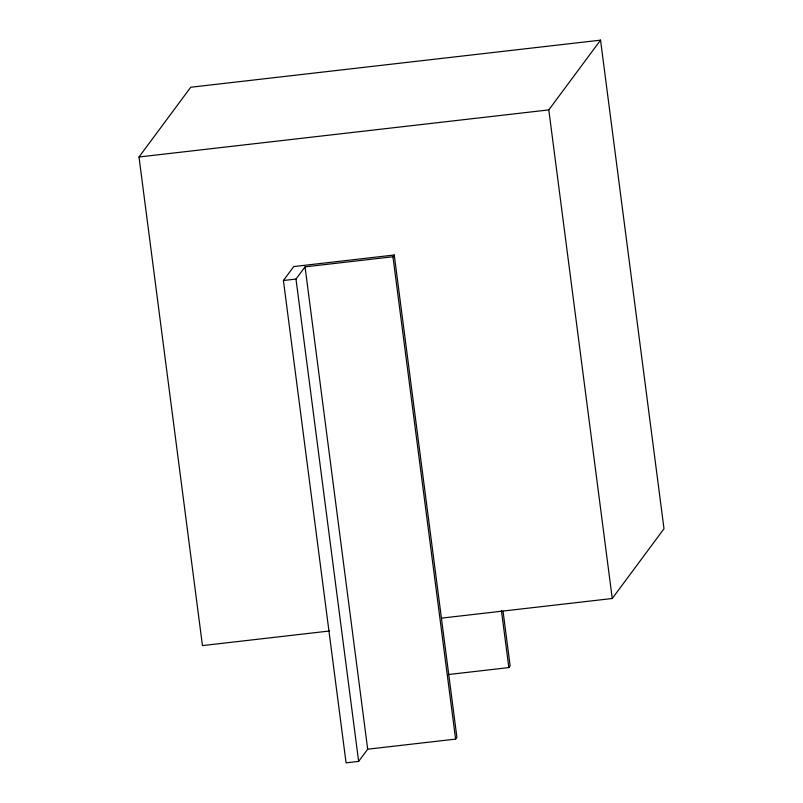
<?xml version="1.0" encoding="UTF-8"?>
<svg xmlns="http://www.w3.org/2000/svg" width="803" height="803" viewBox="0 0 803 803"><rect width="100%" height="100%" fill="white"/><g stroke="black" fill="none" stroke-linecap="round" stroke-linejoin="round"><path stroke-width="1.2" d="M329.511 630.997L202.456 645.602L138.999 156.987L190.743 87.246L600.544 40.15L664.001 528.755L612.257 598.506L441.61 618.119M283.419 280.508L293.768 266.556L394.253 255.013L456.897 737.355L455.612 739.101L367.684 749.199L358.63 761.405L346.073 762.85L283.419 280.508L295.986 279.063L305.04 266.857L392.958 256.749L394.253 255.013M612.257 598.506L548.8 109.901L600.544 40.15M448.054 674.57L508.841 667.584L510.136 665.838L503.029 611.143M138.999 156.987L548.8 109.901M501.413 610.4L508.841 667.584M392.958 256.749L455.612 739.101M305.04 266.857L367.684 749.199M295.986 279.063L358.63 761.405"/></g></svg>
